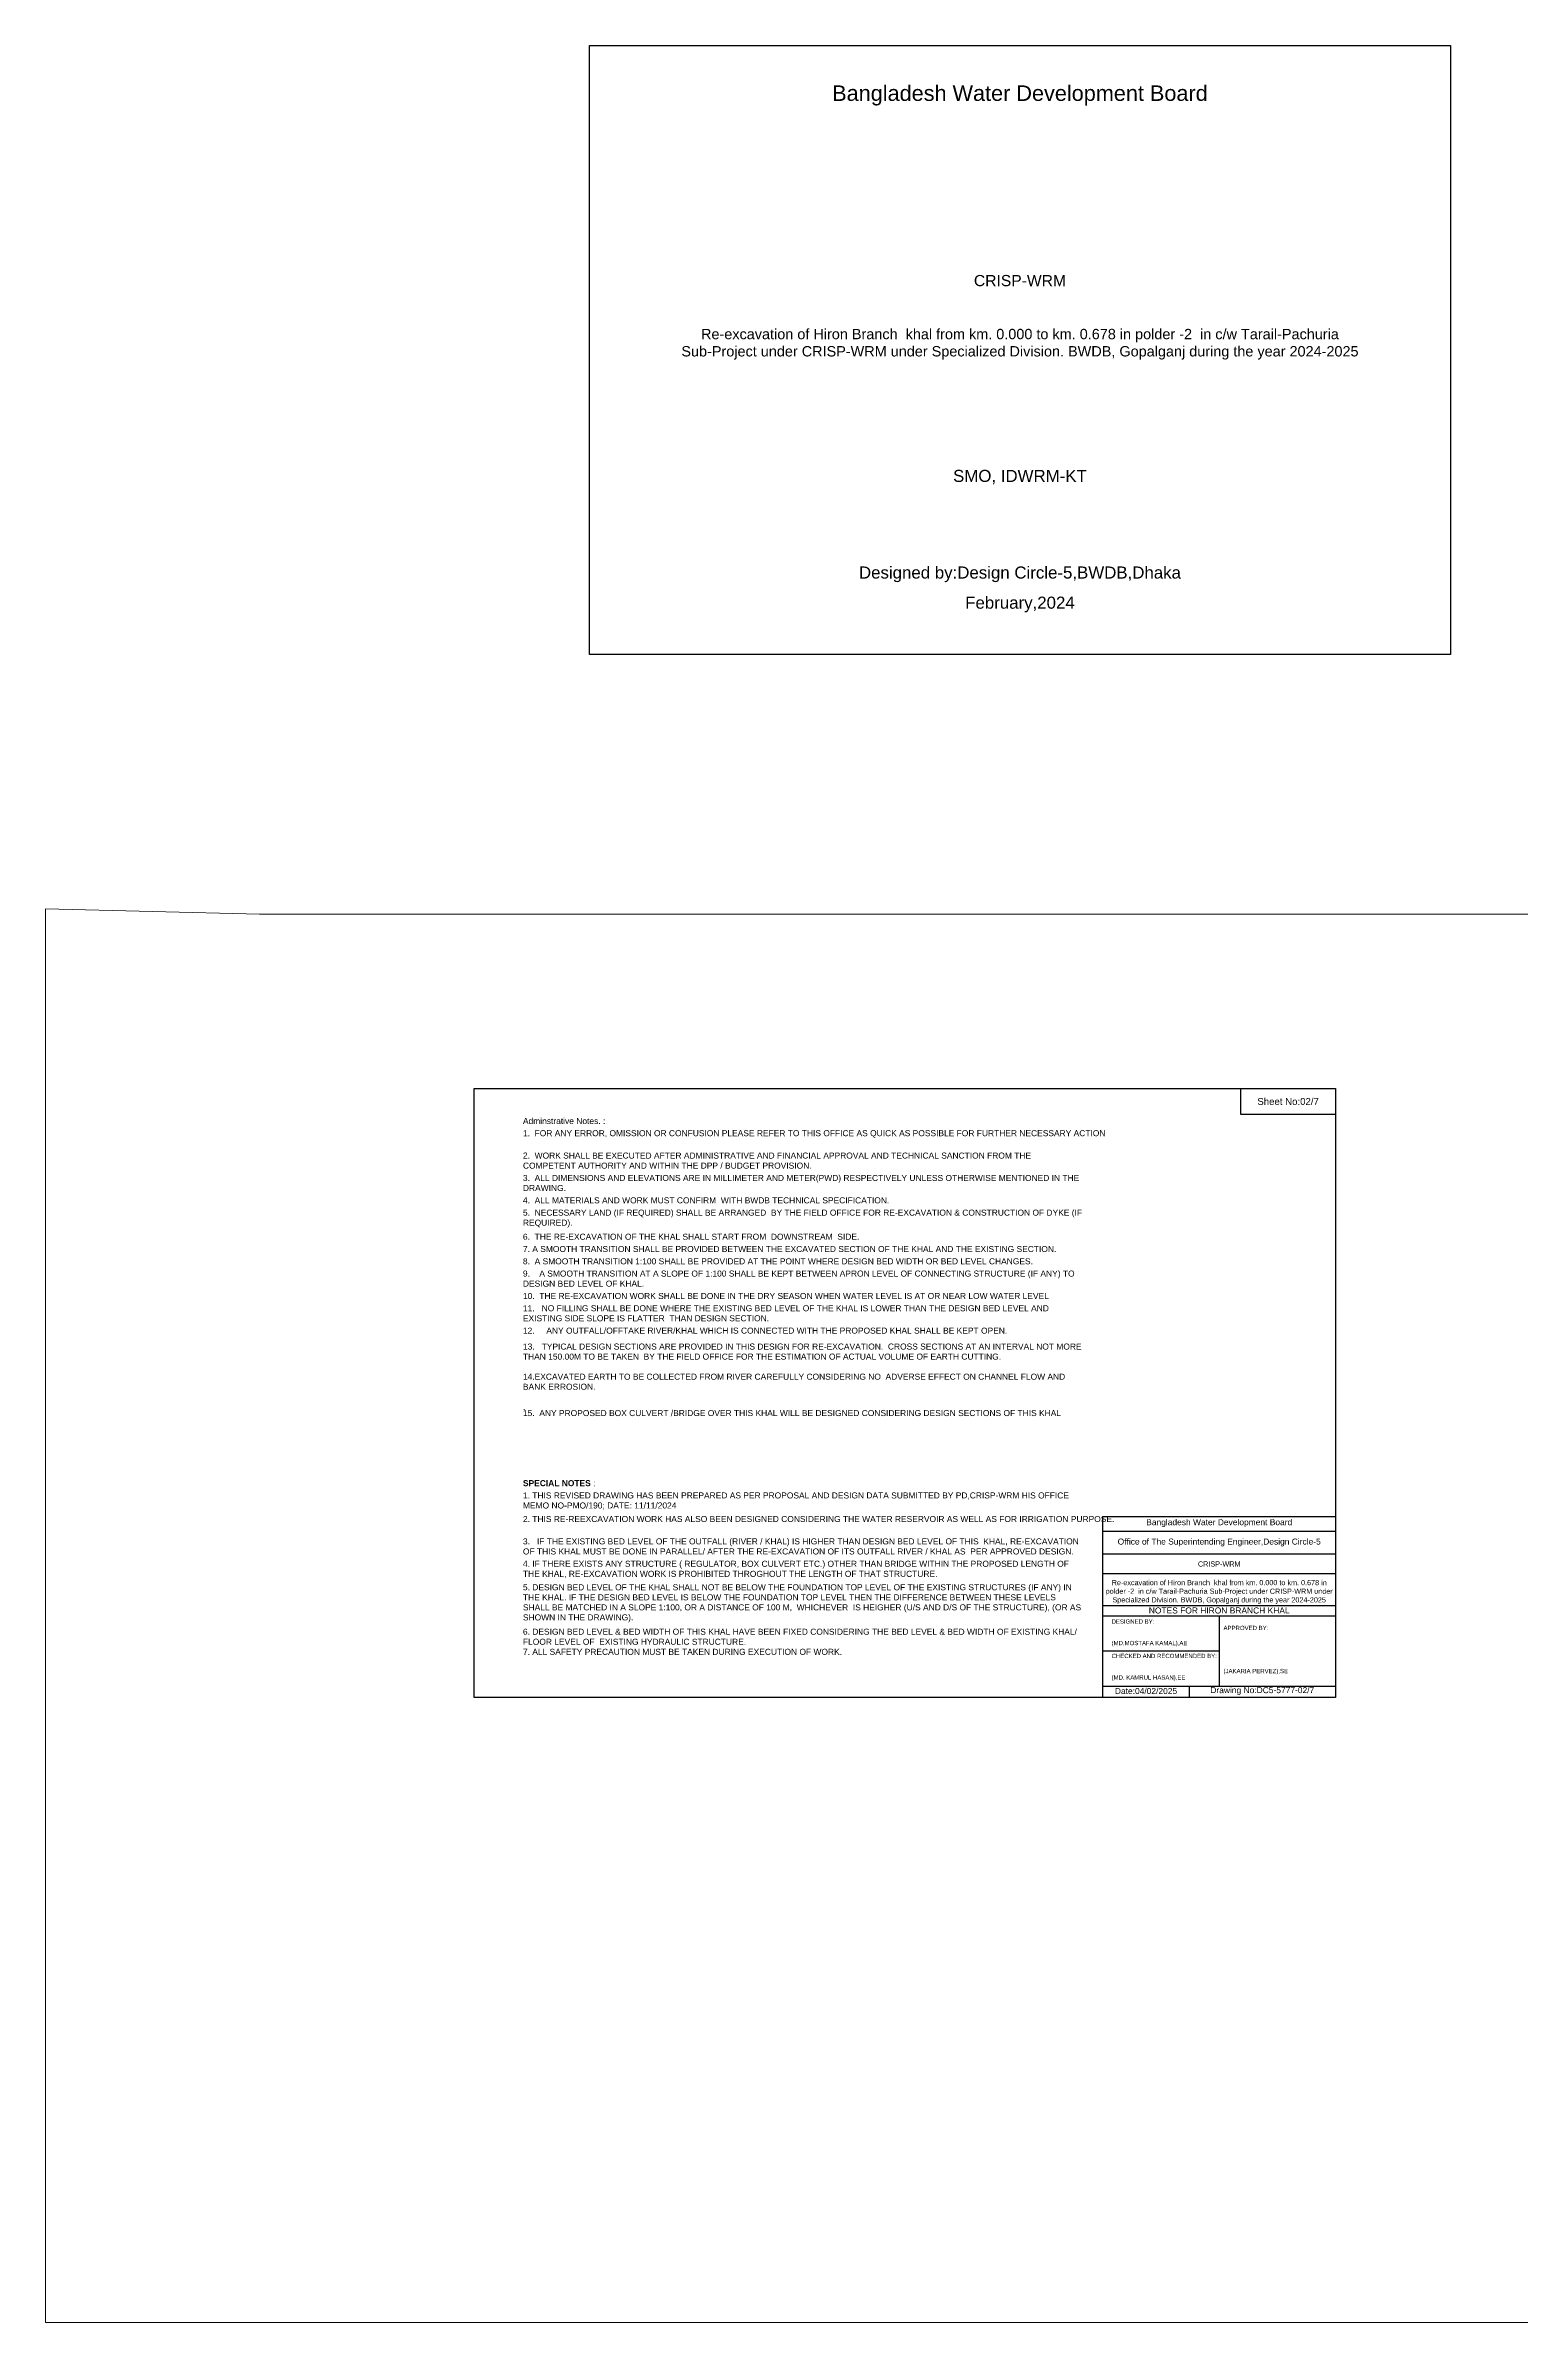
# Model space of a CAD drawing. Header units: inches. Extents: x 85948 to 293477, y -21150 to 8018.
# Drawn here: x 85948 to 99659, y -21150 to 0 of the extents above; entities that cross this region are included whole.
import ezdxf

# ---------------------------------------------------------------- set-up
doc = ezdxf.new("R2010")
doc.units = ezdxf.units.IN
doc.header["$LTSCALE"] = 7
doc.header["$MEASUREMENT"] = 0
doc.layers.add('Cross Section Labels', color=7, linetype='Continuous', lineweight=9)
doc.styles.get("Standard").update_dxf_attribs({"font": 'arial.ttf'})

msp = doc.modelspace()

# ---------------------------------------------------------------- linework, layer by layer
for points in [[(91000, 0), (99000, 0), (99000, -5656), (91000, -5656)], [(89931, -9689), (97931, -9689), (97931, -15345), (89931, -15345)], [(97051, -9689), (97931, -9689), (97931, -9929), (97051, -9929)]]:
    msp.add_lwpolyline(points, close=True)
for points in [[(95771, -15345), (95771, -13665), (97931, -13665)], [(95771, -13801), (97931, -13801)], [(95771, -14009), (97931, -14009)], [(95771, -14193), (97931, -14193)], [(95771, -14489), (97931, -14489)], [(95771, -14585), (97931, -14585)], [(96851, -14585), (96851, -15241)], [(95771, -14913), (96851, -14913)], [(95771, -15241), (97931, -15241)], [(96571, -15241), (96571, -15345)]]:
    msp.add_lwpolyline(points)
at = {"layer": 'Cross Section Labels'}
for p, q in [((85948, -21150), (85948, -8019)), ((85948, -8019), (87937, -8070)), ((87937, -8070), (293477, -8070)), ((293477, -21150), (85948, -21150))]:
    msp.add_line(p, q, dxfattribs=at)

# ---------------------------------------------------------------- texts
at = {"attachment_point": 5}
for s, insert, char_height in [('Bangladesh Water Development Board', (95000, -464), 144), ('Designed by:Design Circle-5,BWDB,Dhaka', (95000, -4912), 112), ('February,2024', (95000, -5192), 112), ('Sheet No:02/7', (97491, -9809), 64), ('Bangladesh Water Development Board', (96851, -13725), 56), ('Office of The Superintending Engineer,Design Circle-5', (96851, -13905), 56)]:
    msp.add_mtext(s, dxfattribs=dict(at, insert=insert, char_height=char_height))
for s, insert, char_height, width, attachment_point in [('CRISP-WRM', (95000, -2184), 104, 6400, 5), ('Re-excavation of Hiron Branch  khal from km. 0.000 to km. 0.678 in polder -2  in c/w Tarail-Pachuria Sub-Project under CRISP-WRM under Specialized Division. BWDB, Gopalganj during the year 2024-2025', (95000, -2632), 96, 6400, 2), ('SMO, IDWRM-KT', (95000, -4008), 112, 6400, 5), ('Adminstrative Notes. :', (90383, -9962), 56, 5200, 1), ('1.  FOR ANY ERROR, OMISSION OR CONFUSION PLEASE REFER TO THIS OFFICE AS QUICK AS POSSIBLE FOR FURTHER NECESSARY ACTION', (90383, -10075), 56, 5200, 1), ('2.  WORK SHALL BE EXECUTED AFTER ADMINISTRATIVE AND FINANCIAL APPROVAL AND TECHNICAL SANCTION FROM THE COMPETENT AUTHORITY AND WITHIN THE DPP / BUDGET PROVISION. ', (90383, -10283), 56, 5200, 1), ('3.  ALL DIMENSIONS AND ELEVATIONS ARE IN MILLIMETER AND METER(PWD) RESPECTIVELY UNLESS OTHERWISE MENTIONED IN THE DRAWING.', (90383, -10491), 56, 5200, 1), ('4.  ALL MATERIALS AND WORK MUST CONFIRM  WITH BWDB TECHNICAL SPECIFICATION.', (90383, -10699), 56, 5200, 1), ('5.  NECESSARY LAND (IF REQUIRED) SHALL BE ARRANGED  BY THE FIELD OFFICE FOR RE-EXCAVATION & CONSTRUCTION OF DYKE (IF REQUIRED).', (90383, -10813), 56, 5200, 1), ('6.  THE RE-EXCAVATION OF THE KHAL SHALL START FROM  DOWNSTREAM  SIDE.', (90383, -11037), 56, 5200, 1), ('7. A SMOOTH TRANSITION SHALL BE PROVIDED BETWEEN THE EXCAVATED SECTION OF THE KHAL AND THE EXISTING SECTION.', (90383, -11151), 56, 5200, 1), ('8.  A SMOOTH TRANSITION 1:100 SHALL BE PROVIDED AT THE POINT WHERE DESIGN BED WIDTH OR BED LEVEL CHANGES.', (90383, -11265), 56, 5200, 1), ('9.    A SMOOTH TRANSITION AT A SLOPE OF 1:100 SHALL BE KEPT BETWEEN APRON LEVEL OF CONNECTING STRUCTURE (IF ANY) TO DESIGN BED LEVEL OF KHAL.', (90383, -11379), 56, 5200, 1), ('10.  THE RE-EXCAVATION WORK SHALL BE DONE IN THE DRY SEASON WHEN WATER LEVEL IS AT OR NEAR LOW WATER LEVEL', (90383, -11587), 56, 5200, 1), ('11.   NO FILLING SHALL BE DONE WHERE THE EXISTING BED LEVEL OF THE KHAL IS LOWER THAN THE DESIGN BED LEVEL AND EXISTING SIDE SLOPE IS FLATTER  THAN DESIGN SECTION.', (90383, -11701), 56, 5200, 1), ('12.     ANY OUTFALL/OFFTAKE RIVER/KHAL WHICH IS CONNECTED WITH THE PROPOSED KHAL SHALL BE KEPT OPEN.', (90383, -11909), 56, 5200, 1), ('13.   TYPICAL DESIGN SECTIONS ARE PROVIDED IN THIS DESIGN FOR RE-EXCAVATION.  CROSS SECTIONS AT AN INTERVAL NOT MORE THAN 150.00M TO BE TAKEN  BY THE FIELD OFFICE FOR THE ESTIMATION OF ACTUAL VOLUME OF EARTH CUTTING. ^J^J14.EXCAVATED EARTH TO BE COLLECTED FROM RIVER CAREFULLY CONSIDERING NO  ADVERSE EFFECT ON CHANNEL FLOW AND BANK ERROSION.^J^J.', (90383, -12057), 56, 5200, 1), ('15.  ANY PROPOSED BOX CULVERT /BRIDGE OVER THIS KHAL WILL BE DESIGNED CONSIDERING DESIGN SECTIONS OF THIS KHAL', (90383, -12675), 56, 5200, 1), ('{\\fArial|b1|i0|c0|p34;SPECIAL NOTES} :', (90383, -13326), 56, 5200, 1), ('1. THIS REVISED DRAWING HAS BEEN PREPARED AS PER PROPOSAL AND DESIGN DATA SUBMITTED BY PD,CRISP-WRM HIS OFFICE MEMO NO-PMO/190; DATE: 11/11/2024', (90383, -13440), 56, 5200, 1), ('2. THIS RE-REEXCAVATION WORK HAS ALSO BEEN DESIGNED CONSIDERING THE WATER RESERVOIR AS WELL AS FOR IRRIGATION PURPOSE.  ', (90383, -13659), 56, 5200, 1), ('3.   IF THE EXISTING BED LEVEL OF THE OUTFALL (RIVER / KHAL) IS HIGHER THAN DESIGN BED LEVEL OF THIS  KHAL, RE-EXCAVATION OF THIS KHAL MUST BE DONE IN PARALLEL/ AFTER THE RE-EXCAVATION OF ITS OUTFALL RIVER / KHAL AS  PER APPROVED DESIGN.^J', (90383, -13867), 56, 5200, 1), ('4. IF THERE EXISTS ANY STRUCTURE ( REGULATOR, BOX CULVERT ETC.) OTHER THAN BRIDGE WITHIN THE PROPOSED LENGTH OF THE KHAL, RE-EXCAVATION WORK IS PROHIBITED THROGHOUT THE LENGTH OF THAT STRUCTURE.', (90383, -14075), 56, 5200, 1), ('CRISP-WRM', (96851, -14105), 48, 2240, 5), ('5. DESIGN BED LEVEL OF THE KHAL SHALL NOT BE BELOW THE FOUNDATION TOP LEVEL OF THE EXISTING STRUCTURES (IF ANY) IN THE KHAL. IF THE DESIGN BED LEVEL IS BELOW THE FOUNDATION TOP LEVEL THEN THE DIFFERENCE BETWEEN THESE LEVELS SHALL BE MATCHED IN A SLOPE 1:100, OR A DISTANCE OF 100 M,  WHICHEVER  IS HEIGHER (U/S AND D/S OF THE STRUCTURE), (OR AS SHOWN IN THE DRAWING).^J', (90383, -14293), 56, 5200, 1), ('Re-excavation of Hiron Branch  khal from km. 0.000 to km. 0.678 in polder -2  in c/w Tarail-Pachuria Sub-Project under CRISP-WRM under Specialized Division. BWDB, Gopalganj during the year 2024-2025', (96851, -14365), 48, 2160, 5), ('NOTES FOR HIRON BRANCH KHAL', (96851, -14537), 56, 2240, 5), ('6. DESIGN BED LEVEL & BED WIDTH OF THIS KHAL HAVE BEEN FIXED CONSIDERING THE BED LEVEL & BED WIDTH OF EXISTING KHAL/ FLOOR LEVEL OF  EXISTING HYDRAULIC STRUCTURE.\\P7. ALL SAFETY PRECAUTION MUST BE TAKEN DURING EXECUTION OF WORK.', (90383, -14706), 56, 5200, 1), ('DESIGNED BY:^J^J^J(MD.MOSTAFA KAMAL),AE', (95851, -14745), 40, 1120, 4), ('APPROVED BY:^J^J^J^J^J^J(JAKARIA PERVEZ),SE', (96891, -14905), 40, 1120, 4), ('CHECKED AND RECOMMENDED BY:^J^J^J(MD. KAMRUL HASAN),EE', (95851, -15065), 40, 1120, 4), ('Date:04/02/2025', (96171, -15285), 56, 1120, 5), ('Drawing No:DC5-5777-02/7', (97251, -15285), 56, 1760, 5)]:
    msp.add_mtext(s, dxfattribs=dict(insert=insert, char_height=char_height, width=width, attachment_point=attachment_point))

doc.saveas('drawing.dxf')
